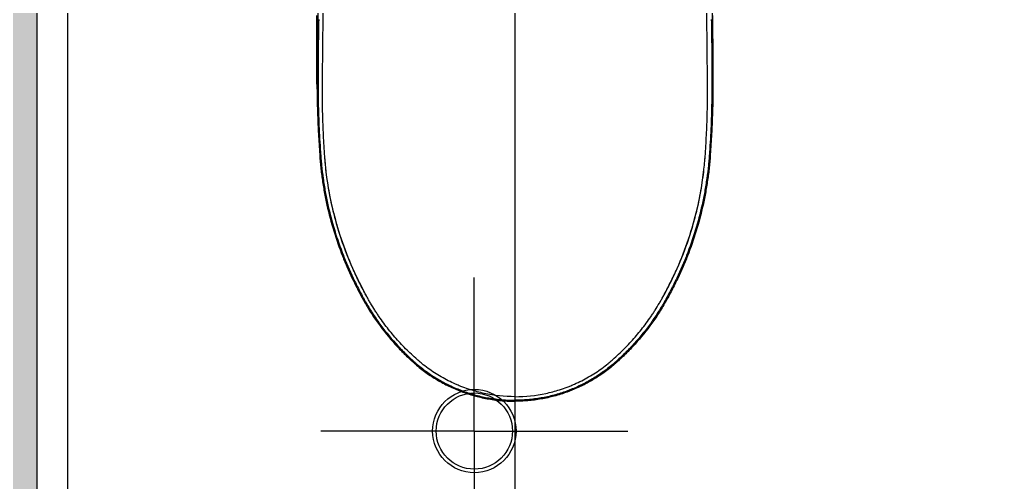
# Model space of a CAD drawing. Header units: millimetres. Extents: x -551172 to 227904, y -3435 to 261611.
# Drawn here: x 184433 to 185398, y 88255 to 88711 of the extents above; entities that cross this region are included whole.
import ezdxf

# ---------------------------------------------------------------- set-up
doc = ezdxf.new("R2010")
doc.units = ezdxf.units.MM
doc.header["$LTSCALE"] = 100
for name, color, linetype in [('3TI-CE-LIGHT', 6, 'Continuous'), ('C-LIGHT', 5, 'Continuous'), ('F-HAT', 251, 'Continuous'), ('F-WALL1', 2, 'Continuous'), ('F-WALL2', 3, 'Continuous')]:
    doc.layers.add(name, color=color, linetype=linetype)

msp = doc.modelspace()

# ---------------------------------------------------------------- hatches: boundary and pattern name
at = {"layer": 'F-HAT'}
h = msp.add_hatch(color=256, dxfattribs=at)
h.dxf.hatch_style = 1
h.paths.add_polyline_path([(171200.63, 91301.8), (171242.13, 91616.8), (169842.13, 91616.8), (169842.13, 93089.8), (170417.13, 93089.8), (170417.13, 93320.8), (169642.13, 93320.8), (169642.13, 79859.8), (170676.63, 79859.8), (170676.63, 80052.8), (169906.63, 80052.8), (169906.63, 81641.8), (170689.63, 81641.8), (170689.63, 81891.8), (169929.63, 81891.8), (169929.63, 86096.8), (171020.63, 86096.8), (171020.63, 86256.8), (169929.63, 86256.8), (169929.63, 88346.8), (171270.63, 88346.8), (171270.63, 88496.8), (169890.63, 88496.8), (169890.63, 91301.8)])
h.paths.add_polyline_path([(172733.63, 91301.8), (172733.63, 88496.8), (172058.63, 88496.8), (172058.63, 88346.8), (172733.63, 88346.8), (172733.63, 86256.8), (171870.63, 86256.8), (171870.63, 86096.8), (173420.63, 86096.8), (173420.63, 86256.8), (172905.63, 86256.8), (172905.63, 87608.8), (173605.63, 87608.8), (173605.63, 87763.8), (172895.63, 87763.8), (172895.63, 91300.8), (173685.63, 91300.8), (173685.63, 91915.8), (172900.63, 91915.8), (172900.63, 93120.8), (173660.63, 93120.8), (173660.63, 93320.8), (172034.63, 93320.8), (172034.63, 93089.8), (172744.63, 93089.8), (172744.63, 92186.8), (172002.13, 92186.8), (172002.13, 91616.8), (172043.63, 91301.8)])
h.paths.add_polyline_path([(172152.13, 91616.8), (172152.13, 92036.8), (172744.63, 92036.8), (172744.63, 91616.8)], flags=16)
h.paths.add_polyline_path([(172900.63, 91450.8), (172900.63, 91765.8), (173535.63, 91765.8), (173535.63, 91450.8)], flags=16)
h.paths.add_polyline_path([(174648.63, 86256.8), (174375.63, 86256.8), (174375.63, 86096.8), (174420.63, 86096.8), (174420.63, 81891.8), (173988.63, 81891.8), (173988.63, 81641.8), (174648.63, 81641.8), (174648.63, 81836.8)])
h.paths.add_polyline_path([(174601.63, 80059.8), (174601.63, 80694.8), (174406.63, 80694.8), (174406.63, 80402.8), (174406.63, 80059.8), (174396.63, 80059.8), (174396.63, 79859.8), (175111.63, 79859.8), (175111.63, 80059.8)])
h.paths.add_polyline_path([(180195.63, 80469.8), (180700.63, 80469.8), (180700.63, 80724.8), (180195.63, 80724.8), (180195.63, 85991.8), (182135.63, 85991.8), (182135.63, 85371.8), (182285.63, 85371.8), (182285.63, 85689.8), (182600.63, 85689.8), (182600.63, 85847.8), (182320.63, 85847.8), (182320.63, 86194.8), (180004.63, 86194.8), (180004.63, 80059.8), (179494.63, 80059.8), (179494.63, 79859.8), (180195.63, 79859.8), (180195.63, 80044.8)])
h.paths.add_polyline_path([(180195.63, 80044.8), (180195.63, 79859.8), (181840.63, 79859.8, 0.191132), (183208.76, 80469.8), (182995.63, 80469.8), (182973.94, 80469.8, -0.151278), (181840.63, 80044.8)])
h.paths.add_polyline_path([(184198.63, 80469.8), (184198.63, 80669.8), (183685.63, 80669.8), (183685.63, 85689.8), (183730.63, 85689.8), (183730.63, 85847.8), (183450.63, 85847.8), (183450.63, 85689.8), (183495.63, 85689.8), (183495.63, 80724.8), (182995.63, 80724.8), (182995.63, 80469.8)])
h.paths.add_polyline_path([(187180.63, 80469.8), (187180.63, 89425.8), (184290.63, 89425.8), (184290.63, 88310.8), (184205.63, 88310.8), (184205.63, 88150.8), (184290.63, 88150.8), (184290.63, 87350.8), (184450.63, 87350.8), (184450.63, 89200.8), (186980.63, 89200.8), (186980.63, 87505.8), (185235.63, 87505.8), (185235.63, 87350.8), (186165.63, 87350.8), (186165.63, 86142.8), (184900.63, 86142.8), (184900.63, 85847.8), (184580.63, 85847.8), (184580.63, 85689.8), (184895.63, 85689.8), (184895.63, 85364.8), (185048.63, 85364.8), (185048.63, 85984.8), (186988.63, 85984.8), (186988.63, 80669.8), (186478.63, 80669.8), (186478.63, 80469.8)])
h.paths.add_polyline_path([(186320.63, 86142.8), (186320.63, 87350.8), (186980.63, 87350.8), (186980.63, 86142.8)], flags=16)
h.paths.add_polyline_path([(180785.63, 87650.8), (180785.63, 87805.8), (178380.63, 87805.8), (178380.63, 92845.8), (178890.63, 92845.8), (178890.63, 93045.8), (178380.63, 93045.8), (178380.63, 93320.8), (177665.63, 93320.8), (177665.63, 93120.8), (178200.63, 93120.8), (178200.63, 90795.8), (177800.63, 90795.8), (177800.63, 90550.8), (178195.63, 90550.8), (178195.63, 87650.8)])
h.paths.add_polyline_path([(181875.63, 88310.8), (181875.63, 91102.8), (182645.63, 91102.8), (182645.63, 93045.8), (181405.63, 93045.8), (181405.63, 92845.8), (182437.63, 92845.8), (182437.63, 91575.8), (181685.63, 91575.8), (181685.63, 87805.8), (181635.63, 87805.8), (181635.63, 87650.8), (181870.63, 87650.8), (181870.63, 88150.8), (182290.63, 88150.8), (182290.63, 88310.8)])
h.paths.add_polyline_path([(181875.63, 91202.8), (181875.63, 91475.8), (182437.63, 91475.8), (182437.63, 91202.8)], flags=16)
h.paths.add_polyline_path([(184290.63, 90422.8), (184550.63, 90422.8), (184550.63, 91232.8), (184290.63, 91232.8)])
h.paths.add_polyline_path([(176170.63, 91300.8), (176170.63, 90550.8), (176440.63, 90550.8), (176440.63, 91640.8), (175170.63, 91640.8), (175170.63, 91300.8)])

# ---------------------------------------------------------------- linework, layer by layer
at = {"layer": '3TI-CE-LIGHT', "color": 1}
for q in [(184880.63, 88457), (184729.43, 88305.8), (185031.83, 88305.8), (184880.63, 88154.6)]:
    msp.add_line((184880.63, 88305.8), q, dxfattribs=at)
msp.add_circle((184880.63, 88305.8), 37.5, dxfattribs=at)
at = {"layer": 'C-LIGHT'}
msp.add_circle((184880.63, 88305.8), 41, dxfattribs=at)
at = {"layer": 'F-HAT'}
for p, q in [((184920.63, 89175.55), (184920.63, 88236.52)), ((184729.29, 88831.06), (184726.49, 88710.28)), ((185111.97, 88831.06), (185114.77, 88710.28)), ((184725.76, 88651.41), (184725.8, 88714.76)), ((185115.5, 88651.41), (185115.46, 88714.76)), ((184726.01, 88642.36), (184725.76, 88651.41)), ((185115.25, 88642.36), (185115.5, 88651.41)), ((184728.48, 88577.1), (184728.65, 88574.84)), ((184728.48, 88577.1), (184728.65, 88574.84)), ((185112.78, 88577.1), (185112.61, 88574.84)), ((185112.78, 88577.1), (185112.61, 88574.84))]:
    msp.add_line(p, q, dxfattribs=at)
for points in [[(184726.49, 88710.3), (184726.25, 88698.31), (184726.08, 88685.6), (184725.97, 88672.37), (184725.94, 88658.96)], [(185114.77, 88710.3), (185115.01, 88698.31), (185115.18, 88685.6), (185115.29, 88672.37), (185115.32, 88658.96)], [(184725.94, 88658.96), (184726.07, 88629.15), (184726.95, 88601.86), (184728.48, 88577.1)], [(185115.32, 88658.96), (185115.19, 88629.15), (185114.3, 88601.86), (185112.78, 88577.1)]]:
    msp.add_lwpolyline(points, dxfattribs=at)
for points, knots in [([(184731.74, 88607.86), (184731.54, 88613.38), (184731.24, 88624.38), (184731.15, 88636.75), (184731.2, 88644.95), (184731.24, 88650.37), (184731.31, 88659.82), (184731.48, 88678.55), (184731.77, 88705.03), (184732.06, 88726.13), (184732.25, 88735.13)], [0, 0, 0, 0, 0.128721, 0.256371, 0.28812, 0.31977, 0.382879, 0.508337, 0.75621, 1, 1, 1, 1]), ([(185109.51, 88607.86), (185109.72, 88613.38), (185110.02, 88624.38), (185110.1, 88636.75), (185110.06, 88644.95), (185110.02, 88650.37), (185109.95, 88659.82), (185109.78, 88678.55), (185109.49, 88705.03), (185109.2, 88726.13), (185109.01, 88735.13)], [0, 0, 0, 0, 0.128721, 0.256371, 0.28812, 0.31977, 0.382879, 0.508337, 0.75621, 1, 1, 1, 1]), ([(184727.49, 88710.79), (184727.4, 88706.76), (184727.23, 88698.47), (184727.11, 88689.08), (184727.04, 88682.61), (184727.01, 88678.16), (184726.95, 88670.27), (184726.94, 88663.49), (184726.94, 88658.95)], [0, 0, 0, 0, 0.233226, 0.479703, 0.543407, 0.607851, 0.73758, 1, 1, 1, 1]), ([(185113.77, 88710.79), (185113.86, 88706.76), (185114.02, 88698.47), (185114.15, 88689.08), (185114.21, 88682.61), (185114.25, 88678.16), (185114.3, 88670.27), (185114.32, 88663.49), (185114.32, 88658.95)], [0, 0, 0, 0, 0.233226, 0.479703, 0.543407, 0.607851, 0.73758, 1, 1, 1, 1]), ([(184726.94, 88658.95), (184726.94, 88656.77), (184726.94, 88652.4), (184726.94, 88645.84), (184726.94, 88639.29), (184727.07, 88626.19), (184727.62, 88606.56), (184728.67, 88588.04), (184729.39, 88578.26), (184729.47, 88577.17)], [0, 0, 0, 0, 0.080106, 0.160211, 0.240304, 0.320362, 0.640313, 0.960036, 1, 1, 1, 1]), ([(185114.32, 88658.95), (185114.32, 88656.77), (185114.32, 88652.4), (185114.32, 88645.84), (185114.31, 88639.29), (185114.19, 88626.19), (185113.64, 88606.56), (185112.59, 88588.04), (185111.87, 88578.26), (185111.79, 88577.17)], [0, 0, 0, 0, 0.080106, 0.160211, 0.240304, 0.320362, 0.640313, 0.960036, 1, 1, 1, 1]), ([(184741.35, 88524.5), (184738.15, 88538.11), (184735.55, 88553.62), (184733.98, 88570.11), (184733.73, 88573.14), (184733.6, 88574.88), (184733.28, 88579.22), (184732.55, 88590.07), (184732.04, 88600.5), (184731.74, 88607.86)], [0, 0, 0, 0, 0.500485, 0.562901, 0.594113, 0.609721, 0.625329, 0.750198, 1, 1, 1, 1]), ([(185099.91, 88524.5), (185103.11, 88538.11), (185105.71, 88553.62), (185107.27, 88570.11), (185107.53, 88573.14), (185107.66, 88574.88), (185107.98, 88579.22), (185108.7, 88590.07), (185109.22, 88600.5), (185109.51, 88607.86)], [0, 0, 0, 0, 0.500485, 0.562901, 0.594113, 0.609721, 0.625329, 0.750198, 1, 1, 1, 1]), ([(184728.65, 88574.84), (184728.68, 88574.5), (184728.88, 88571.99), (184729.5, 88565.11), (184730.81, 88554.22), (184732.9, 88541.21), (184736.35, 88524), (184741.91, 88502.87), (184749.07, 88482.3), (184755.72, 88466.27), (184760.27, 88456.42), (184764.12, 88448.64), (184767.1, 88442.84), (184769.15, 88439), (184770.18, 88437.09)], [0, 0, 0, 0, 0.006979, 0.052255, 0.142908, 0.23382, 0.325002, 0.505945, 0.685583, 0.775273, 0.865045, 0.909975, 0.954955, 1, 1, 1, 1]), ([(184729.47, 88577.17), (184729.55, 88576.08), (184729.81, 88572.82), (184730.49, 88565.21), (184731.8, 88554.36), (184733.88, 88541.38), (184737.33, 88524.23), (184742.87, 88503.16), (184750.01, 88482.65), (184756.64, 88466.67), (184761.17, 88456.85), (184765.01, 88449.09), (184767.99, 88443.3), (184770.03, 88439.47), (184771.06, 88437.56)], [0, 0, 0, 0, 0.022282, 0.066856, 0.156105, 0.245608, 0.335377, 0.513517, 0.690371, 0.778671, 0.867053, 0.911312, 0.955625, 1, 1, 1, 1]), ([(184741.35, 88524.53), (184739.74, 88531.38), (184736.97, 88545.14), (184734.86, 88560.79), (184733.86, 88571.24), (184733.58, 88574.91), (184733.44, 88576.83), (184733.43, 88577)], [0, 0, 0, 0, 0.397095, 0.792478, 0.89126, 0.990019, 1, 1, 1, 1]), ([(185111.79, 88577.17), (185111.71, 88576.08), (185111.45, 88572.82), (185110.77, 88565.21), (185109.46, 88554.36), (185107.38, 88541.38), (185103.93, 88524.23), (185098.39, 88503.16), (185091.25, 88482.65), (185084.62, 88466.67), (185080.09, 88456.85), (185076.24, 88449.09), (185073.27, 88443.3), (185071.23, 88439.47), (185070.2, 88437.56)], [0, 0, 0, 0, 0.022282, 0.066856, 0.156105, 0.245608, 0.335377, 0.513517, 0.690371, 0.778671, 0.867053, 0.911312, 0.955625, 1, 1, 1, 1]), ([(185112.61, 88574.84), (185112.58, 88574.5), (185112.38, 88571.99), (185111.76, 88565.11), (185110.45, 88554.22), (185108.36, 88541.21), (185104.9, 88524), (185099.35, 88502.87), (185092.18, 88482.3), (185085.54, 88466.27), (185080.99, 88456.42), (185077.14, 88448.64), (185074.16, 88442.84), (185072.11, 88439), (185071.07, 88437.09)], [0, 0, 0, 0, 0.006979, 0.052255, 0.142908, 0.23382, 0.325002, 0.505945, 0.685583, 0.775273, 0.865045, 0.909975, 0.954955, 1, 1, 1, 1]), ([(185099.91, 88524.53), (185101.52, 88531.38), (185104.29, 88545.14), (185106.4, 88560.79), (185107.39, 88571.24), (185107.68, 88574.91), (185107.82, 88576.83), (185107.83, 88577)], [0, 0, 0, 0, 0.397095, 0.792478, 0.89126, 0.990019, 1, 1, 1, 1]), ([(184774.66, 88438.52), (184774.08, 88439.59), (184772.89, 88441.8), (184770.52, 88446.3), (184767.6, 88452.03), (184764.22, 88458.96), (184757.8, 88472.97), (184749.37, 88494.61), (184743.71, 88514.46), (184741.35, 88524.53)], [0, 0, 0, 0, 0.039701, 0.081457, 0.164878, 0.24822, 0.331513, 0.664619, 1, 1, 1, 1]), ([(184774.84, 88438.14), (184774.49, 88438.77), (184773.46, 88440.67), (184771.1, 88445.11), (184768.48, 88450.22), (184765.94, 88455.37), (184759.73, 88468.32), (184752.64, 88485.67), (184745.61, 88507.65), (184742.67, 88518.85), (184741.35, 88524.5)], [0, 0, 0, 0, 0.023212, 0.06963, 0.162391, 0.208744, 0.255085, 0.626052, 0.812702, 1, 1, 1, 1]), ([(185066.42, 88438.14), (185066.77, 88438.77), (185067.79, 88440.67), (185070.16, 88445.11), (185072.77, 88450.22), (185075.32, 88455.37), (185081.53, 88468.32), (185088.62, 88485.67), (185095.65, 88507.65), (185098.59, 88518.85), (185099.91, 88524.5)], [0, 0, 0, 0, 0.023212, 0.06963, 0.162391, 0.208744, 0.255085, 0.626052, 0.812702, 1, 1, 1, 1]), ([(185066.6, 88438.52), (185067.18, 88439.59), (185068.37, 88441.8), (185070.74, 88446.3), (185073.66, 88452.03), (185077.04, 88458.96), (185083.46, 88472.97), (185091.89, 88494.61), (185097.55, 88514.46), (185099.91, 88524.53)], [0, 0, 0, 0, 0.039701, 0.081457, 0.164878, 0.24822, 0.331513, 0.664619, 1, 1, 1, 1]), ([(184770.18, 88437.09), (184770.7, 88436.13), (184771.76, 88434.21), (184775.01, 88428.49), (184779.05, 88421.92), (184783.99, 88414.61), (184791.7, 88403.87), (184801.57, 88391.99), (184812.39, 88381.02), (184818.03, 88375.76), (184820.82, 88373.26), (184821.99, 88372.24), (184822.32, 88371.95)], [0, 0, 0, 0, 0.039042, 0.078171, 0.235497, 0.314713, 0.39378, 0.70843, 0.865825, 0.944752, 0.9843, 1, 1, 1, 1]), ([(184771.06, 88437.56), (184771.58, 88436.61), (184772.63, 88434.7), (184775.87, 88429), (184779.89, 88422.46), (184784.81, 88415.18), (184792.49, 88404.49), (184802.32, 88392.66), (184813.09, 88381.73), (184818.7, 88376.49), (184821.98, 88373.56), (184825.31, 88370.67), (184829.58, 88367.21), (184836.62, 88362.01), (184845.82, 88356.11), (184855.5, 88351.04), (184862.5, 88347.94), (184866.58, 88346.3), (184872.75, 88343.97), (184882.15, 88341.01), (184894.96, 88338.18), (184905.81, 88336.77), (184913.46, 88336.29), (184917.68, 88336.16), (184919.71, 88336.14), (184920.63, 88336.14)], [0, 0, 0, 0, 0.0085672, 0.0171488, 0.0516529, 0.0690261, 0.0863668, 0.1553748, 0.1898939, 0.2072039, 0.2158775, 0.2245673, 0.2419211, 0.2591776, 0.293528, 0.3278953, 0.3451734, 0.3538508, 0.3625469, 0.3970834, 0.431417, 0.4658156, 0.4831278, 0.4918234, 0.4990891, 0.4990891, 0.4990891, 0.4990891]), ([(184822.96, 88377.45), (184819.08, 88380.92), (184811.57, 88388.13), (184801.07, 88399.68), (184792.99, 88409.88), (184787.71, 88417.31), (184784.79, 88421.64), (184781.95, 88426.02), (184779.23, 88430.46), (184776.63, 88434.95), (184775.34, 88437.27), (184774.69, 88438.46), (184774.66, 88438.52)], [0, 0, 0, 0, 0.199766, 0.398867, 0.598199, 0.698268, 0.748439, 0.798515, 0.898244, 0.947931, 0.997518, 1, 1, 1, 1]), ([(185070.2, 88437.56), (185069.68, 88436.61), (185068.63, 88434.7), (185065.39, 88429), (185061.37, 88422.46), (185056.45, 88415.18), (185048.77, 88404.49), (185038.94, 88392.66), (185028.17, 88381.73), (185022.56, 88376.49), (185019.28, 88373.56), (185015.95, 88370.67), (185011.68, 88367.21), (185004.64, 88362.01), (184995.44, 88356.11), (184985.76, 88351.04), (184978.75, 88347.94), (184974.68, 88346.3), (184968.51, 88343.97), (184959.11, 88341.01), (184946.3, 88338.18), (184935.45, 88336.77), (184927.8, 88336.29), (184923.58, 88336.16), (184921.55, 88336.14), (184920.63, 88336.14)], [0, 0, 0, 0, 0.0085672, 0.0171488, 0.0516529, 0.0690261, 0.0863668, 0.1553748, 0.1898939, 0.2072039, 0.2158775, 0.2245673, 0.2419211, 0.2591776, 0.293528, 0.3278953, 0.3451734, 0.3538508, 0.3625469, 0.3970834, 0.431417, 0.4658156, 0.4831278, 0.4918234, 0.4990891, 0.4990891, 0.4990891, 0.4990891]), ([(185018.3, 88377.45), (185022.18, 88380.92), (185029.69, 88388.13), (185040.19, 88399.68), (185048.26, 88409.88), (185053.55, 88417.31), (185056.47, 88421.64), (185059.31, 88426.02), (185062.03, 88430.46), (185064.63, 88434.95), (185065.92, 88437.27), (185066.57, 88438.46), (185066.6, 88438.52)], [0, 0, 0, 0, 0.199766, 0.398867, 0.598199, 0.698268, 0.748439, 0.798515, 0.898244, 0.947931, 0.997518, 1, 1, 1, 1]), ([(185071.07, 88437.09), (185070.55, 88436.13), (185069.5, 88434.21), (185066.25, 88428.49), (185062.21, 88421.92), (185057.27, 88414.61), (185049.56, 88403.87), (185039.69, 88391.99), (185028.87, 88381.02), (185023.23, 88375.76), (185020.43, 88373.26), (185019.27, 88372.24), (185018.94, 88371.95)], [0, 0, 0, 0, 0.039042, 0.078171, 0.235497, 0.314713, 0.39378, 0.70843, 0.865825, 0.944752, 0.9843, 1, 1, 1, 1]), ([(184822.32, 88371.95), (184822.82, 88371.51), (184825.01, 88369.63), (184828.97, 88366.43), (184836.06, 88361.19), (184845.32, 88355.25), (184855.06, 88350.14), (184862.11, 88347.02), (184866.22, 88345.37), (184872.43, 88343.03), (184881.89, 88340.04), (184894.79, 88337.19), (184905.71, 88335.78), (184913.41, 88335.29), (184917.66, 88335.16), (184919.7, 88335.14), (184920.63, 88335.14)], [0, 0, 0, 0, 0.0067599, 0.0291187, 0.051352, 0.0956095, 0.1398887, 0.1621498, 0.1733299, 0.1845342, 0.2290313, 0.2732672, 0.3175866, 0.3398917, 0.3510952, 0.3604565, 0.3604565, 0.3604565, 0.3604565]), ([(184920.63, 88339.62), (184910.3, 88339.68), (184900.2, 88340.76), (184890.32, 88342.87), (184885.73, 88343.85), (184878.66, 88345.72), (184870.52, 88348.55), (184865.65, 88350.47), (184858.46, 88353.53), (184848.01, 88358.82), (184837.11, 88365.92), (184829.9, 88371.48), (184825.9, 88374.84), (184823.93, 88376.57), (184822.96, 88377.45)], [-0.395383, -0.395383, -0.395383, -0.395383, 0, 0, 0, 0.183822, 0.286135, 0.337536, 0.388771, 0.592232, 0.795258, 0.897378, 0.94872, 1, 1, 1, 1]), ([(184920.63, 88339.62), (184930.96, 88339.68), (184941.06, 88340.76), (184950.93, 88342.87), (184955.53, 88343.85), (184962.6, 88345.72), (184970.74, 88348.55), (184975.61, 88350.47), (184982.8, 88353.53), (184993.24, 88358.82), (185004.15, 88365.92), (185011.36, 88371.48), (185015.36, 88374.84), (185017.32, 88376.57), (185018.3, 88377.45)], [-0.395383, -0.395383, -0.395383, -0.395383, 0, 0, 0, 0.183822, 0.286135, 0.337536, 0.388771, 0.592232, 0.795258, 0.897378, 0.94872, 1, 1, 1, 1]), ([(185018.94, 88371.95), (185018.44, 88371.51), (185016.25, 88369.63), (185012.29, 88366.43), (185005.2, 88361.19), (184995.94, 88355.25), (184986.2, 88350.14), (184979.15, 88347.02), (184975.04, 88345.37), (184968.83, 88343.03), (184959.37, 88340.04), (184946.47, 88337.19), (184935.55, 88335.78), (184927.85, 88335.29), (184923.6, 88335.16), (184921.56, 88335.14), (184920.63, 88335.14)], [0, 0, 0, 0, 0.0067599, 0.0291187, 0.051352, 0.0956095, 0.1398887, 0.1621498, 0.1733299, 0.1845342, 0.2290313, 0.2732672, 0.3175866, 0.3398917, 0.3510952, 0.3604565, 0.3604565, 0.3604565, 0.3604565])]:
    msp.add_open_spline(points, degree=3, knots=knots, dxfattribs=at)
at = {"layer": 'F-WALL1'}
msp.add_lwpolyline([(187180.63, 80469.8), (187180.63, 89425.8), (184290.63, 89425.8), (184290.63, 88310.8), (184205.63, 88310.8), (184205.63, 88150.8), (184290.63, 88150.8), (184290.63, 87350.8), (184450.63, 87350.8), (184450.63, 89200.8), (186980.63, 89200.8), (186980.63, 87505.8), (185235.63, 87505.8), (185235.63, 87350.8), (186165.63, 87350.8), (186165.63, 86142.8), (184900.63, 86142.8), (184900.63, 85847.8)], dxfattribs=at)
at = {"layer": 'F-WALL2', "color": 4}
msp.add_lwpolyline([(186050.63, 89075.8), (186050.63, 88275.8), (186210.63, 88275.8), (186210.63, 89075.8), (186950.63, 89075.8), (186950.63, 87535.8), (184480.63, 87535.8), (184480.63, 89075.8), (186050.63, 89075.8)], dxfattribs=at)

doc.saveas('drawing.dxf')
